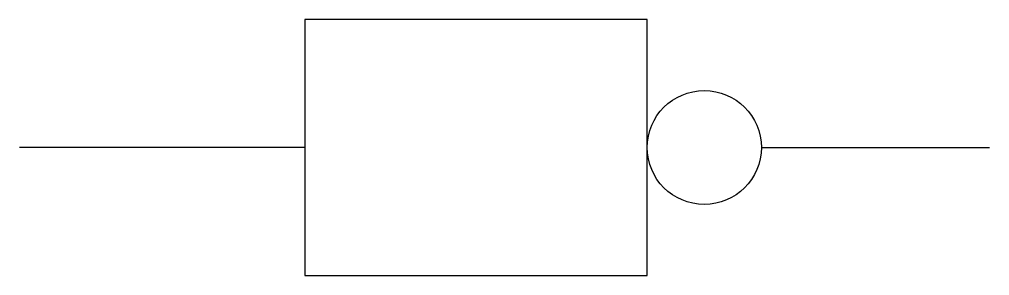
# Model space of a CAD drawing. Header units: millimetres. Extents: x 2248.2 to 2265.2, y 2000 to 2004.5.
import ezdxf

# ---------------------------------------------------------------- set-up
doc = ezdxf.new("R2010")
doc.units = ezdxf.units.MM

msp = doc.modelspace()

# ---------------------------------------------------------------- linework, layer by layer
for p, q in [((2253.157, 2002.275), (2248.157, 2002.275)), ((2261.157, 2002.275), (2265.157, 2002.275))]:
    msp.add_line(p, q)
msp.add_lwpolyline([(2253.157, 2000.025), (2259.157, 2000.025), (2259.157, 2004.525), (2253.157, 2004.525)], close=True)
msp.add_circle((2260.157, 2002.275), 1)

doc.saveas('drawing.dxf')
